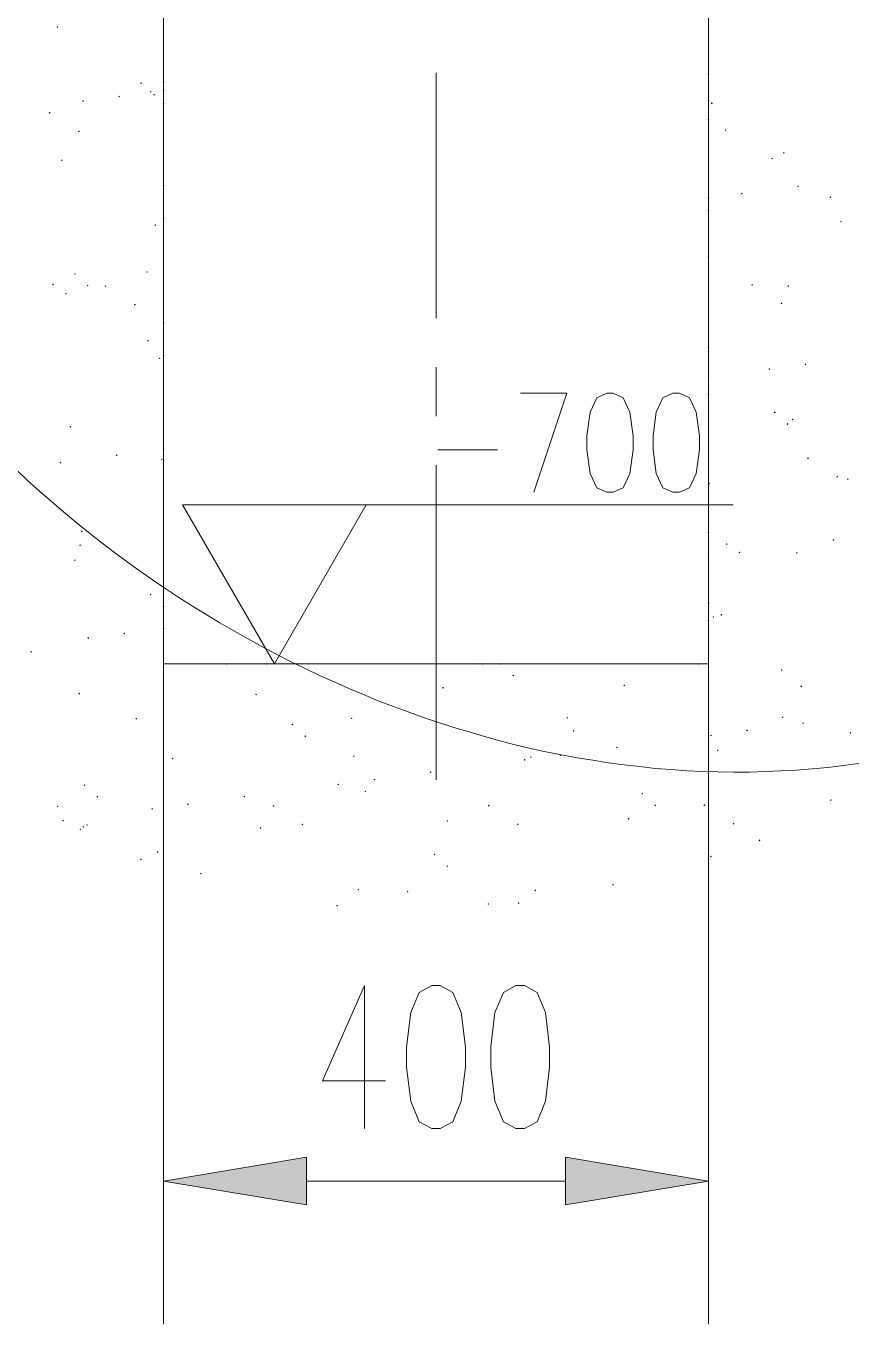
# Model space of a CAD drawing. Header units: millimetres. Extents: x 0 to 414, y 0 to 292.
# Drawn here: x 300.18 to 312.12, y 109.21 to 127.97 of the extents above; entities that cross this region are included whole.
import ezdxf

# ---------------------------------------------------------------- set-up
doc = ezdxf.new("R2010")
doc.units = ezdxf.units.MM

msp = doc.modelspace()

# ---------------------------------------------------------------- hatches: boundary and pattern name
h = msp.add_hatch(color=0)
h.dxf.hatch_style = 2
h.paths.add_polyline_path([(300.633694, 127.942975), (300.620642, 127.956028), (300.633694, 127.969081), (300.646747, 127.956028)])
h = msp.add_hatch(color=0)
h.dxf.hatch_style = 2
h.paths.add_polyline_path([(310.045806, 127.262114), (310.032753, 127.275167), (310.045806, 127.288219), (310.058858, 127.275167)])
h = msp.add_hatch(color=0)
h.dxf.hatch_style = 2
h.paths.add_polyline_path([(301.843722, 127.131586), (301.830669, 127.144639), (301.843722, 127.157692), (301.856775, 127.144639)])
h = msp.add_hatch(color=0)
h.dxf.hatch_style = 2
h.paths.add_polyline_path([(302.168278, 127.145697), (302.155225, 127.15875), (302.168278, 127.171803), (302.181331, 127.15875)])
h = msp.add_hatch(color=0)
h.dxf.hatch_style = 2
h.paths.add_polyline_path([(302.168278, 127.145697), (302.155225, 127.15875), (302.168278, 127.171803), (302.181331, 127.15875)])
h = msp.add_hatch(color=0)
h.dxf.hatch_style = 2
h.paths.add_polyline_path([(302.168278, 127.022225), (302.155225, 127.035278), (302.168278, 127.048331), (302.181331, 127.035278)])
h = msp.add_hatch(color=0)
h.dxf.hatch_style = 2
h.paths.add_polyline_path([(302.168278, 127.022225), (302.155225, 127.035278), (302.168278, 127.048331), (302.181331, 127.035278)])
h = msp.add_hatch(color=0)
h.dxf.hatch_style = 2
h.paths.add_polyline_path([(301.004111, 126.870531), (300.991058, 126.883583), (301.004111, 126.896636), (301.017164, 126.883583)])
h = msp.add_hatch(color=0)
h.dxf.hatch_style = 2
h.paths.add_polyline_path([(301.526222, 126.937558), (301.513169, 126.950611), (301.526222, 126.963664), (301.539275, 126.950611)])
h = msp.add_hatch(color=0)
h.dxf.hatch_style = 2
h.paths.add_polyline_path([(301.984833, 127.004586), (301.971781, 127.017639), (301.984833, 127.030692), (301.997886, 127.017639)])
h = msp.add_hatch(color=0)
h.dxf.hatch_style = 2
h.paths.add_polyline_path([(302.030694, 126.962253), (302.017642, 126.975306), (302.030694, 126.988358), (302.043747, 126.975306)])
h = msp.add_hatch(color=0)
h.dxf.hatch_style = 2
h.paths.add_polyline_path([(302.168278, 126.835253), (302.155225, 126.848306), (302.168278, 126.861358), (302.181331, 126.848306)])
h = msp.add_hatch(color=0)
h.dxf.hatch_style = 2
h.paths.add_polyline_path([(310.045806, 126.884642), (310.032753, 126.897694), (310.045806, 126.910747), (310.058858, 126.897694)])
h = msp.add_hatch(color=0)
h.dxf.hatch_style = 2
h.paths.add_polyline_path([(310.095194, 126.838781), (310.082142, 126.851833), (310.095194, 126.864886), (310.108247, 126.851833)])
h = msp.add_hatch(color=0)
h.dxf.hatch_style = 2
h.paths.add_polyline_path([(300.520806, 126.701197), (300.507753, 126.71425), (300.520806, 126.727303), (300.533858, 126.71425)])
h = msp.add_hatch(color=0)
h.dxf.hatch_style = 2
h.paths.add_polyline_path([(310.045806, 126.605947), (310.032753, 126.619), (310.045806, 126.632053), (310.058858, 126.619)])
h = msp.add_hatch(color=0)
h.dxf.hatch_style = 2
h.paths.add_polyline_path([(310.29275, 126.450725), (310.279697, 126.463778), (310.29275, 126.476831), (310.305803, 126.463778)])
h = msp.add_hatch(color=0)
h.dxf.hatch_style = 2
h.paths.add_polyline_path([(300.944139, 126.433086), (300.931086, 126.446139), (300.944139, 126.459192), (300.957192, 126.446139)])
h = msp.add_hatch(color=0)
h.dxf.hatch_style = 2
h.paths.add_polyline_path([(311.135889, 126.122642), (311.122836, 126.135694), (311.135889, 126.148747), (311.148942, 126.135694)])
h = msp.add_hatch(color=0)
h.dxf.hatch_style = 2
h.paths.add_polyline_path([(300.697194, 126.016808), (300.684142, 126.029861), (300.697194, 126.042914), (300.710247, 126.029861)])
h = msp.add_hatch(color=0)
h.dxf.hatch_style = 2
h.paths.add_polyline_path([(310.966556, 126.041503), (310.953503, 126.054556), (310.966556, 126.067608), (310.979608, 126.054556)])
h = msp.add_hatch(color=0)
h.dxf.hatch_style = 2
h.paths.add_polyline_path([(302.168278, 125.653447), (302.155225, 125.6665), (302.168278, 125.679553), (302.181331, 125.6665)])
h = msp.add_hatch(color=0)
h.dxf.hatch_style = 2
h.paths.add_polyline_path([(310.529111, 125.533503), (310.516058, 125.546556), (310.529111, 125.559608), (310.542164, 125.546556)])
h = msp.add_hatch(color=0)
h.dxf.hatch_style = 2
h.paths.add_polyline_path([(311.3405, 125.639336), (311.327447, 125.652389), (311.3405, 125.665442), (311.353553, 125.652389)])
h = msp.add_hatch(color=0)
h.dxf.hatch_style = 2
h.paths.add_polyline_path([(310.045806, 125.470003), (310.032753, 125.483056), (310.045806, 125.496108), (310.058858, 125.483056)])
h = msp.add_hatch(color=0)
h.dxf.hatch_style = 2
h.paths.add_polyline_path([(310.045806, 125.470003), (310.032753, 125.483056), (310.045806, 125.496108), (310.058858, 125.483056)])
h = msp.add_hatch(color=0)
h.dxf.hatch_style = 2
h.paths.add_polyline_path([(310.045806, 125.470003), (310.032753, 125.483056), (310.045806, 125.496108), (310.058858, 125.483056)])
h = msp.add_hatch(color=0)
h.dxf.hatch_style = 2
h.paths.add_polyline_path([(311.809694, 125.484114), (311.796642, 125.497167), (311.809694, 125.510219), (311.822747, 125.497167)])
h = msp.add_hatch(color=0)
h.dxf.hatch_style = 2
h.paths.add_polyline_path([(302.168278, 125.170142), (302.155225, 125.183194), (302.168278, 125.196247), (302.181331, 125.183194)])
h = msp.add_hatch(color=0)
h.dxf.hatch_style = 2
h.paths.add_polyline_path([(302.168278, 125.170142), (302.155225, 125.183194), (302.168278, 125.196247), (302.181331, 125.183194)])
h = msp.add_hatch(color=0)
h.dxf.hatch_style = 2
h.paths.add_polyline_path([(310.045806, 125.286558), (310.032753, 125.299611), (310.045806, 125.312664), (310.058858, 125.299611)])
h = msp.add_hatch(color=0)
h.dxf.hatch_style = 2
h.paths.add_polyline_path([(302.048333, 125.078419), (302.035281, 125.091472), (302.048333, 125.104525), (302.061386, 125.091472)])
h = msp.add_hatch(color=0)
h.dxf.hatch_style = 2
h.paths.add_polyline_path([(311.961389, 125.127808), (311.948336, 125.140861), (311.961389, 125.153914), (311.974442, 125.140861)])
h = msp.add_hatch(color=0)
h.dxf.hatch_style = 2
h.paths.add_polyline_path([(310.045806, 124.616281), (310.032753, 124.629333), (310.045806, 124.642386), (310.058858, 124.629333)])
h = msp.add_hatch(color=0)
h.dxf.hatch_style = 2
h.paths.add_polyline_path([(310.045806, 124.616281), (310.032753, 124.629333), (310.045806, 124.642386), (310.058858, 124.629333)])
h = msp.add_hatch(color=0)
h.dxf.hatch_style = 2
h.paths.add_polyline_path([(310.045806, 124.616281), (310.032753, 124.629333), (310.045806, 124.642386), (310.058858, 124.629333)])
h = msp.add_hatch(color=0)
h.dxf.hatch_style = 2
h.paths.add_polyline_path([(301.928389, 124.401086), (301.915336, 124.414139), (301.928389, 124.427192), (301.941442, 124.414139)])
h = msp.add_hatch(color=0)
h.dxf.hatch_style = 2
h.paths.add_polyline_path([(300.570194, 124.221169), (300.557142, 124.234222), (300.570194, 124.247275), (300.583247, 124.234222)])
h = msp.add_hatch(color=0)
h.dxf.hatch_style = 2
h.paths.add_polyline_path([(300.887694, 124.372864), (300.874642, 124.385917), (300.887694, 124.398969), (300.900747, 124.385917)])
h = msp.add_hatch(color=0)
h.dxf.hatch_style = 2
h.paths.add_polyline_path([(301.071139, 124.203531), (301.058086, 124.216583), (301.071139, 124.229636), (301.084192, 124.216583)])
h = msp.add_hatch(color=0)
h.dxf.hatch_style = 2
h.paths.add_polyline_path([(301.328667, 124.196475), (301.315614, 124.209528), (301.328667, 124.222581), (301.341719, 124.209528)])
h = msp.add_hatch(color=0)
h.dxf.hatch_style = 2
h.paths.add_polyline_path([(310.677278, 124.214114), (310.664225, 124.227167), (310.677278, 124.240219), (310.690331, 124.227167)])
h = msp.add_hatch(color=0)
h.dxf.hatch_style = 2
h.paths.add_polyline_path([(311.199389, 124.196475), (311.186336, 124.209528), (311.199389, 124.222581), (311.212442, 124.209528)])
h = msp.add_hatch(color=0)
h.dxf.hatch_style = 2
h.paths.add_polyline_path([(300.757167, 124.087114), (300.744114, 124.100167), (300.757167, 124.113219), (300.770219, 124.100167)])
h = msp.add_hatch(color=0)
h.dxf.hatch_style = 2
h.paths.add_polyline_path([(301.752, 123.928364), (301.738947, 123.941417), (301.752, 123.954469), (301.765053, 123.941417)])
h = msp.add_hatch(color=0)
h.dxf.hatch_style = 2
h.paths.add_polyline_path([(311.100611, 123.946003), (311.087558, 123.959056), (311.100611, 123.972108), (311.113664, 123.959056)])
h = msp.add_hatch(color=0)
h.dxf.hatch_style = 2
h.paths.add_polyline_path([(302.168278, 123.663781), (302.155225, 123.676833), (302.168278, 123.689886), (302.181331, 123.676833)])
h = msp.add_hatch(color=0)
h.dxf.hatch_style = 2
h.paths.add_polyline_path([(301.9425, 123.406253), (301.929447, 123.419306), (301.9425, 123.432358), (301.955553, 123.419306)])
h = msp.add_hatch(color=0)
h.dxf.hatch_style = 2
h.paths.add_polyline_path([(310.045806, 123.311003), (310.032753, 123.324056), (310.045806, 123.337108), (310.058858, 123.324056)])
h = msp.add_hatch(color=0)
h.dxf.hatch_style = 2
h.paths.add_polyline_path([(302.111833, 123.152253), (302.098781, 123.165306), (302.111833, 123.178358), (302.124886, 123.165306)])
h = msp.add_hatch(color=0)
h.dxf.hatch_style = 2
h.paths.add_polyline_path([(302.168278, 123.194586), (302.155225, 123.207639), (302.168278, 123.220692), (302.181331, 123.207639)])
h = msp.add_hatch(color=0)
h.dxf.hatch_style = 2
h.paths.add_polyline_path([(302.168278, 123.194586), (302.155225, 123.207639), (302.168278, 123.220692), (302.181331, 123.207639)])
h = msp.add_hatch(color=0)
h.dxf.hatch_style = 2
h.paths.add_polyline_path([(310.045806, 123.251031), (310.032753, 123.264083), (310.045806, 123.277136), (310.058858, 123.264083)])
h = msp.add_hatch(color=0)
h.dxf.hatch_style = 2
h.paths.add_polyline_path([(310.045806, 123.251031), (310.032753, 123.264083), (310.045806, 123.277136), (310.058858, 123.264083)])
h = msp.add_hatch(color=0)
h.dxf.hatch_style = 2
h.paths.add_polyline_path([(310.045806, 123.251031), (310.032753, 123.264083), (310.045806, 123.277136), (310.058858, 123.264083)])
h = msp.add_hatch(color=0)
h.dxf.hatch_style = 2
h.paths.add_polyline_path([(310.045806, 122.880614), (310.032753, 122.893667), (310.045806, 122.906719), (310.058858, 122.893667)])
h = msp.add_hatch(color=0)
h.dxf.hatch_style = 2
h.paths.add_polyline_path([(310.045806, 122.880614), (310.032753, 122.893667), (310.045806, 122.906719), (310.058858, 122.893667)])
h = msp.add_hatch(color=0)
h.dxf.hatch_style = 2
h.paths.add_polyline_path([(310.92775, 122.997031), (310.914697, 123.010083), (310.92775, 123.023136), (310.940803, 123.010083)])
h = msp.add_hatch(color=0)
h.dxf.hatch_style = 2
h.paths.add_polyline_path([(311.449861, 123.064058), (311.436808, 123.077111), (311.449861, 123.090164), (311.462914, 123.077111)])
h = msp.add_hatch(color=0)
h.dxf.hatch_style = 2
h.paths.add_polyline_path([(310.045806, 122.626614), (310.032753, 122.639667), (310.045806, 122.652719), (310.058858, 122.639667)])
h = msp.add_hatch(color=0)
h.dxf.hatch_style = 2
h.paths.add_polyline_path([(310.045806, 122.626614), (310.032753, 122.639667), (310.045806, 122.652719), (310.058858, 122.639667)])
h = msp.add_hatch(color=0)
h.dxf.hatch_style = 2
h.paths.add_polyline_path([(310.045806, 122.626614), (310.032753, 122.639667), (310.045806, 122.652719), (310.058858, 122.639667)])
h = msp.add_hatch(color=0)
h.dxf.hatch_style = 2
h.paths.add_polyline_path([(311.005361, 122.372614), (310.992308, 122.385667), (311.005361, 122.398719), (311.018414, 122.385667)])
h = msp.add_hatch(color=0)
h.dxf.hatch_style = 2
h.paths.add_polyline_path([(300.820667, 122.160947), (300.807614, 122.174), (300.820667, 122.187053), (300.833719, 122.174)])
h = msp.add_hatch(color=0)
h.dxf.hatch_style = 2
h.paths.add_polyline_path([(311.188806, 122.203281), (311.175753, 122.216333), (311.188806, 122.229386), (311.201858, 122.216333)])
h = msp.add_hatch(color=0)
h.dxf.hatch_style = 2
h.paths.add_polyline_path([(311.262889, 122.266781), (311.249836, 122.279833), (311.262889, 122.292886), (311.275942, 122.279833)])
h = msp.add_hatch(color=0)
h.dxf.hatch_style = 2
h.paths.add_polyline_path([(302.168278, 121.843447), (302.155225, 121.8565), (302.168278, 121.869553), (302.181331, 121.8565)])
h = msp.add_hatch(color=0)
h.dxf.hatch_style = 2
h.paths.add_polyline_path([(300.676028, 121.645892), (300.662975, 121.658944), (300.676028, 121.671997), (300.689081, 121.658944)])
h = msp.add_hatch(color=0)
h.dxf.hatch_style = 2
h.paths.add_polyline_path([(301.490944, 121.751725), (301.477892, 121.764778), (301.490944, 121.777831), (301.503997, 121.764778)])
h = msp.add_hatch(color=0)
h.dxf.hatch_style = 2
h.paths.add_polyline_path([(302.140056, 121.691753), (302.127003, 121.704806), (302.140056, 121.717858), (302.153108, 121.704806)])
h = msp.add_hatch(color=0)
h.dxf.hatch_style = 2
h.paths.add_polyline_path([(302.168278, 121.674114), (302.155225, 121.687167), (302.168278, 121.700219), (302.181331, 121.687167)])
h = msp.add_hatch(color=0)
h.dxf.hatch_style = 2
h.paths.add_polyline_path([(302.168278, 121.674114), (302.155225, 121.687167), (302.168278, 121.700219), (302.181331, 121.687167)])
h = msp.add_hatch(color=0)
h.dxf.hatch_style = 2
h.paths.add_polyline_path([(311.485139, 121.709392), (311.472086, 121.722444), (311.485139, 121.735497), (311.498192, 121.722444)])
h = msp.add_hatch(color=0)
h.dxf.hatch_style = 2
h.paths.add_polyline_path([(311.908472, 121.441281), (311.895419, 121.454333), (311.908472, 121.467386), (311.921525, 121.454333)])
h = msp.add_hatch(color=0)
h.dxf.hatch_style = 2
h.paths.add_polyline_path([(312.060167, 121.406003), (312.047114, 121.419056), (312.060167, 121.432108), (312.073219, 121.419056)])
h = msp.add_hatch(color=0)
h.dxf.hatch_style = 2
h.paths.add_polyline_path([(310.045806, 121.335447), (310.032753, 121.3485), (310.045806, 121.361553), (310.058858, 121.3485)])
h = msp.add_hatch(color=0)
h.dxf.hatch_style = 2
h.paths.add_polyline_path([(310.045806, 121.335447), (310.032753, 121.3485), (310.045806, 121.361553), (310.058858, 121.3485)])
h = msp.add_hatch(color=0)
h.dxf.hatch_style = 2
h.paths.add_polyline_path([(310.045806, 121.335447), (310.032753, 121.3485), (310.045806, 121.361553), (310.058858, 121.3485)])
h = msp.add_hatch(color=0)
h.dxf.hatch_style = 2
h.paths.add_polyline_path([(310.056389, 121.342503), (310.043336, 121.355556), (310.056389, 121.368608), (310.069442, 121.355556)])
h = msp.add_hatch(color=0)
h.dxf.hatch_style = 2
h.paths.add_polyline_path([(300.986472, 120.651058), (300.973419, 120.664111), (300.986472, 120.677164), (300.999525, 120.664111)])
h = msp.add_hatch(color=0)
h.dxf.hatch_style = 2
h.paths.add_polyline_path([(310.045806, 120.633419), (310.032753, 120.646472), (310.045806, 120.659525), (310.058858, 120.646472)])
h = msp.add_hatch(color=0)
h.dxf.hatch_style = 2
h.paths.add_polyline_path([(310.045806, 120.633419), (310.032753, 120.646472), (310.045806, 120.659525), (310.058858, 120.646472)])
h = msp.add_hatch(color=0)
h.dxf.hatch_style = 2
h.paths.add_polyline_path([(300.961778, 120.449975), (300.948725, 120.463028), (300.961778, 120.476081), (300.974831, 120.463028)])
h = msp.add_hatch(color=0)
h.dxf.hatch_style = 2
h.paths.add_polyline_path([(310.310389, 120.467614), (310.297336, 120.480667), (310.310389, 120.493719), (310.323442, 120.480667)])
h = msp.add_hatch(color=0)
h.dxf.hatch_style = 2
h.paths.add_polyline_path([(311.852028, 120.527586), (311.838975, 120.540639), (311.852028, 120.553692), (311.865081, 120.540639)])
h = msp.add_hatch(color=0)
h.dxf.hatch_style = 2
h.paths.add_polyline_path([(310.045806, 120.287697), (310.032753, 120.30075), (310.045806, 120.313803), (310.058858, 120.30075)])
h = msp.add_hatch(color=0)
h.dxf.hatch_style = 2
h.paths.add_polyline_path([(310.493833, 120.347669), (310.480781, 120.360722), (310.493833, 120.373775), (310.506886, 120.360722)])
h = msp.add_hatch(color=0)
h.dxf.hatch_style = 2
h.paths.add_polyline_path([(311.322861, 120.340614), (311.309808, 120.353667), (311.322861, 120.366719), (311.335914, 120.353667)])
h = msp.add_hatch(color=0)
h.dxf.hatch_style = 2
h.paths.add_polyline_path([(300.884167, 120.234781), (300.871114, 120.247833), (300.884167, 120.260886), (300.897219, 120.247833)])
h = msp.add_hatch(color=0)
h.dxf.hatch_style = 2
h.paths.add_polyline_path([(301.981306, 119.737364), (301.968253, 119.750417), (301.981306, 119.763469), (301.994358, 119.750417)])
h = msp.add_hatch(color=0)
h.dxf.hatch_style = 2
h.paths.add_polyline_path([(302.16475, 119.568031), (302.151697, 119.581083), (302.16475, 119.594136), (302.177803, 119.581083)])
h = msp.add_hatch(color=0)
h.dxf.hatch_style = 2
h.paths.add_polyline_path([(302.168278, 119.568031), (302.155225, 119.581083), (302.168278, 119.594136), (302.181331, 119.581083)])
h = msp.add_hatch(color=0)
h.dxf.hatch_style = 2
h.paths.add_polyline_path([(310.045806, 119.617419), (310.032753, 119.630472), (310.045806, 119.643525), (310.058858, 119.630472)])
h = msp.add_hatch(color=0)
h.dxf.hatch_style = 2
h.paths.add_polyline_path([(310.045806, 119.617419), (310.032753, 119.630472), (310.045806, 119.643525), (310.058858, 119.630472)])
h = msp.add_hatch(color=0)
h.dxf.hatch_style = 2
h.paths.add_polyline_path([(310.045806, 119.617419), (310.032753, 119.630472), (310.045806, 119.643525), (310.058858, 119.630472)])
h = msp.add_hatch(color=0)
h.dxf.hatch_style = 2
h.paths.add_polyline_path([(310.049333, 119.613892), (310.036281, 119.626944), (310.049333, 119.639997), (310.062386, 119.626944)])
h = msp.add_hatch(color=0)
h.dxf.hatch_style = 2
h.paths.add_polyline_path([(310.045806, 119.359892), (310.032753, 119.372944), (310.045806, 119.385997), (310.058858, 119.372944)])
h = msp.add_hatch(color=0)
h.dxf.hatch_style = 2
h.paths.add_polyline_path([(310.045806, 119.359892), (310.032753, 119.372944), (310.045806, 119.385997), (310.058858, 119.372944)])
h = msp.add_hatch(color=0)
h.dxf.hatch_style = 2
h.paths.add_polyline_path([(310.045806, 119.359892), (310.032753, 119.372944), (310.045806, 119.385997), (310.058858, 119.372944)])
h = msp.add_hatch(color=0)
h.dxf.hatch_style = 2
h.paths.add_polyline_path([(310.116361, 119.412808), (310.103308, 119.425861), (310.116361, 119.438914), (310.129414, 119.425861)])
h = msp.add_hatch(color=0)
h.dxf.hatch_style = 2
h.paths.add_polyline_path([(310.232778, 119.444558), (310.219725, 119.457611), (310.232778, 119.470664), (310.245831, 119.457611)])
h = msp.add_hatch(color=0)
h.dxf.hatch_style = 2
h.paths.add_polyline_path([(301.600306, 119.176447), (301.587253, 119.1895), (301.600306, 119.202553), (301.613358, 119.1895)])
h = msp.add_hatch(color=0)
h.dxf.hatch_style = 2
h.paths.add_polyline_path([(302.168278, 119.250531), (302.155225, 119.263583), (302.168278, 119.276636), (302.181331, 119.263583)])
h = msp.add_hatch(color=0)
h.dxf.hatch_style = 2
h.paths.add_polyline_path([(302.168278, 119.250531), (302.155225, 119.263583), (302.168278, 119.276636), (302.181331, 119.263583)])
h = msp.add_hatch(color=0)
h.dxf.hatch_style = 2
h.paths.add_polyline_path([(301.078194, 119.109419), (301.065142, 119.122472), (301.078194, 119.135525), (301.091247, 119.122472)])
h = msp.add_hatch(color=0)
h.dxf.hatch_style = 2
h.paths.add_polyline_path([(300.252694, 118.911864), (300.239642, 118.924917), (300.252694, 118.937969), (300.265747, 118.924917)])
h = msp.add_hatch(color=0)
h.dxf.hatch_style = 2
h.paths.add_polyline_path([(303.074917, 118.735475), (303.061864, 118.748528), (303.074917, 118.761581), (303.087969, 118.748528)])
h = msp.add_hatch(color=0)
h.dxf.hatch_style = 2
h.paths.add_polyline_path([(303.074917, 118.735475), (303.061864, 118.748528), (303.074917, 118.761581), (303.087969, 118.748528)])
h = msp.add_hatch(color=0)
h.dxf.hatch_style = 2
h.paths.add_polyline_path([(303.074917, 118.735475), (303.061864, 118.748528), (303.074917, 118.761581), (303.087969, 118.748528)])
h = msp.add_hatch(color=0)
h.dxf.hatch_style = 2
h.paths.add_polyline_path([(303.653472, 118.735475), (303.640419, 118.748528), (303.653472, 118.761581), (303.666525, 118.748528)])
h = msp.add_hatch(color=0)
h.dxf.hatch_style = 2
h.paths.add_polyline_path([(303.653472, 118.735475), (303.640419, 118.748528), (303.653472, 118.761581), (303.666525, 118.748528)])
h = msp.add_hatch(color=0)
h.dxf.hatch_style = 2
h.paths.add_polyline_path([(304.083861, 118.735475), (304.070808, 118.748528), (304.083861, 118.761581), (304.096914, 118.748528)])
h = msp.add_hatch(color=0)
h.dxf.hatch_style = 2
h.paths.add_polyline_path([(306.659139, 118.735475), (306.646086, 118.748528), (306.659139, 118.761581), (306.672192, 118.748528)])
h = msp.add_hatch(color=0)
h.dxf.hatch_style = 2
h.paths.add_polyline_path([(306.659139, 118.735475), (306.646086, 118.748528), (306.659139, 118.761581), (306.672192, 118.748528)])
h = msp.add_hatch(color=0)
h.dxf.hatch_style = 2
h.paths.add_polyline_path([(306.775556, 118.735475), (306.762503, 118.748528), (306.775556, 118.761581), (306.788608, 118.748528)])
h = msp.add_hatch(color=0)
h.dxf.hatch_style = 2
h.paths.add_polyline_path([(306.775556, 118.735475), (306.762503, 118.748528), (306.775556, 118.761581), (306.788608, 118.748528)])
h = msp.add_hatch(color=0)
h.dxf.hatch_style = 2
h.paths.add_polyline_path([(307.040139, 118.735475), (307.027086, 118.748528), (307.040139, 118.761581), (307.053192, 118.748528)])
h = msp.add_hatch(color=0)
h.dxf.hatch_style = 2
h.paths.add_polyline_path([(307.223583, 118.569669), (307.210531, 118.582722), (307.223583, 118.595775), (307.236636, 118.582722)])
h = msp.add_hatch(color=0)
h.dxf.hatch_style = 2
h.paths.add_polyline_path([(309.901167, 118.735475), (309.888114, 118.748528), (309.901167, 118.761581), (309.914219, 118.748528)])
h = msp.add_hatch(color=0)
h.dxf.hatch_style = 2
h.paths.add_polyline_path([(309.901167, 118.735475), (309.888114, 118.748528), (309.901167, 118.761581), (309.914219, 118.748528)])
h = msp.add_hatch(color=0)
h.dxf.hatch_style = 2
h.paths.add_polyline_path([(311.104139, 118.647281), (311.091086, 118.660333), (311.104139, 118.673386), (311.117192, 118.660333)])
h = msp.add_hatch(color=0)
h.dxf.hatch_style = 2
h.paths.add_polyline_path([(306.207583, 118.389753), (306.194531, 118.402806), (306.207583, 118.415858), (306.220636, 118.402806)])
h = msp.add_hatch(color=0)
h.dxf.hatch_style = 2
h.paths.add_polyline_path([(308.828722, 118.425031), (308.815669, 118.438083), (308.828722, 118.451136), (308.841775, 118.438083)])
h = msp.add_hatch(color=0)
h.dxf.hatch_style = 2
h.paths.add_polyline_path([(311.386361, 118.410919), (311.373308, 118.423972), (311.386361, 118.437025), (311.399414, 118.423972)])
h = msp.add_hatch(color=0)
h.dxf.hatch_style = 2
h.paths.add_polyline_path([(300.947667, 118.305086), (300.934614, 118.318139), (300.947667, 118.331192), (300.960719, 118.318139)])
h = msp.add_hatch(color=0)
h.dxf.hatch_style = 2
h.paths.add_polyline_path([(303.505306, 118.294503), (303.492253, 118.307556), (303.505306, 118.320608), (303.518358, 118.307556)])
h = msp.add_hatch(color=0)
h.dxf.hatch_style = 2
h.paths.add_polyline_path([(301.773167, 117.945253), (301.760114, 117.958306), (301.773167, 117.971358), (301.786219, 117.958306)])
h = msp.add_hatch(color=0)
h.dxf.hatch_style = 2
h.paths.add_polyline_path([(304.030944, 117.860586), (304.017892, 117.873639), (304.030944, 117.886692), (304.043997, 117.873639)])
h = msp.add_hatch(color=0)
h.dxf.hatch_style = 2
h.paths.add_polyline_path([(304.888194, 117.948781), (304.875142, 117.961833), (304.888194, 117.974886), (304.901247, 117.961833)])
h = msp.add_hatch(color=0)
h.dxf.hatch_style = 2
h.paths.add_polyline_path([(308.003222, 117.955836), (307.990169, 117.968889), (308.003222, 117.981942), (308.016275, 117.968889)])
h = msp.add_hatch(color=0)
h.dxf.hatch_style = 2
h.paths.add_polyline_path([(311.11825, 117.962892), (311.105197, 117.975944), (311.11825, 117.988997), (311.131303, 117.975944)])
h = msp.add_hatch(color=0)
h.dxf.hatch_style = 2
h.paths.add_polyline_path([(311.414583, 117.878225), (311.401531, 117.891278), (311.414583, 117.904331), (311.427636, 117.891278)])
h = msp.add_hatch(color=0)
h.dxf.hatch_style = 2
h.paths.add_polyline_path([(304.217917, 117.691253), (304.204864, 117.704306), (304.217917, 117.717358), (304.230969, 117.704306)])
h = msp.add_hatch(color=0)
h.dxf.hatch_style = 2
h.paths.add_polyline_path([(308.094944, 117.768864), (308.081892, 117.781917), (308.094944, 117.794969), (308.107997, 117.781917)])
h = msp.add_hatch(color=0)
h.dxf.hatch_style = 2
h.paths.add_polyline_path([(310.081083, 117.701836), (310.068031, 117.714889), (310.081083, 117.727942), (310.094136, 117.714889)])
h = msp.add_hatch(color=0)
h.dxf.hatch_style = 2
h.paths.add_polyline_path([(310.603194, 117.772392), (310.590142, 117.785444), (310.603194, 117.798497), (310.616247, 117.785444)])
h = msp.add_hatch(color=0)
h.dxf.hatch_style = 2
h.paths.add_polyline_path([(312.098972, 117.737114), (312.085919, 117.750167), (312.098972, 117.763219), (312.112025, 117.750167)])
h = msp.add_hatch(color=0)
h.dxf.hatch_style = 2
h.paths.add_polyline_path([(308.722889, 117.525447), (308.709836, 117.5385), (308.722889, 117.551553), (308.735942, 117.5385)])
h = msp.add_hatch(color=0)
h.dxf.hatch_style = 2
h.paths.add_polyline_path([(310.179861, 117.486642), (310.166808, 117.499694), (310.179861, 117.512747), (310.192914, 117.499694)])
h = msp.add_hatch(color=0)
h.dxf.hatch_style = 2
h.paths.add_polyline_path([(302.298806, 117.366697), (302.285753, 117.37975), (302.298806, 117.392803), (302.311858, 117.37975)])
h = msp.add_hatch(color=0)
h.dxf.hatch_style = 2
h.paths.add_polyline_path([(304.919944, 117.401975), (304.906892, 117.415028), (304.919944, 117.428081), (304.932997, 117.415028)])
h = msp.add_hatch(color=0)
h.dxf.hatch_style = 2
h.paths.add_polyline_path([(307.389389, 117.349058), (307.376336, 117.362111), (307.389389, 117.375164), (307.402442, 117.362111)])
h = msp.add_hatch(color=0)
h.dxf.hatch_style = 2
h.paths.add_polyline_path([(307.477583, 117.387864), (307.464531, 117.400917), (307.477583, 117.413969), (307.490636, 117.400917)])
h = msp.add_hatch(color=0)
h.dxf.hatch_style = 2
h.paths.add_polyline_path([(307.907972, 117.416086), (307.894919, 117.429139), (307.907972, 117.442192), (307.921025, 117.429139)])
h = msp.add_hatch(color=0)
h.dxf.hatch_style = 2
h.paths.add_polyline_path([(305.216278, 117.063308), (305.203225, 117.076361), (305.216278, 117.089414), (305.229331, 117.076361)])
h = msp.add_hatch(color=0)
h.dxf.hatch_style = 2
h.paths.add_polyline_path([(306.027667, 117.169142), (306.014614, 117.182194), (306.027667, 117.195247), (306.040719, 117.182194)])
h = msp.add_hatch(color=0)
h.dxf.hatch_style = 2
h.paths.add_polyline_path([(301.025278, 116.982169), (301.012225, 116.995222), (301.025278, 117.008275), (301.038331, 116.995222)])
h = msp.add_hatch(color=0)
h.dxf.hatch_style = 2
h.paths.add_polyline_path([(304.694167, 116.992753), (304.681114, 117.005806), (304.694167, 117.018858), (304.707219, 117.005806)])
h = msp.add_hatch(color=0)
h.dxf.hatch_style = 2
h.paths.add_polyline_path([(305.08575, 116.893975), (305.072697, 116.907028), (305.08575, 116.920081), (305.098803, 116.907028)])
h = msp.add_hatch(color=0)
h.dxf.hatch_style = 2
h.paths.add_polyline_path([(301.208722, 116.812836), (301.195669, 116.825889), (301.208722, 116.838942), (301.221775, 116.825889)])
h = msp.add_hatch(color=0)
h.dxf.hatch_style = 2
h.paths.add_polyline_path([(302.521056, 116.707003), (302.508003, 116.720056), (302.521056, 116.733108), (302.534108, 116.720056)])
h = msp.add_hatch(color=0)
h.dxf.hatch_style = 2
h.paths.add_polyline_path([(303.335972, 116.816364), (303.322919, 116.829417), (303.335972, 116.842469), (303.349025, 116.829417)])
h = msp.add_hatch(color=0)
h.dxf.hatch_style = 2
h.paths.add_polyline_path([(309.089778, 116.858697), (309.076725, 116.87175), (309.089778, 116.884803), (309.102831, 116.87175)])
h = msp.add_hatch(color=0)
h.dxf.hatch_style = 2
h.paths.add_polyline_path([(309.27675, 116.689364), (309.263697, 116.702417), (309.27675, 116.715469), (309.289803, 116.702417)])
h = msp.add_hatch(color=0)
h.dxf.hatch_style = 2
h.paths.add_polyline_path([(309.985833, 116.692892), (309.972781, 116.705944), (309.985833, 116.718997), (309.998886, 116.705944)])
h = msp.add_hatch(color=0)
h.dxf.hatch_style = 2
h.paths.add_polyline_path([(311.81675, 116.766975), (311.803697, 116.780028), (311.81675, 116.793081), (311.829803, 116.780028)])
h = msp.add_hatch(color=0)
h.dxf.hatch_style = 2
h.paths.add_polyline_path([(311.81675, 116.766975), (311.803697, 116.780028), (311.81675, 116.793081), (311.829803, 116.780028)])
h = msp.add_hatch(color=0)
h.dxf.hatch_style = 2
h.paths.add_polyline_path([(300.637222, 116.675253), (300.624169, 116.688306), (300.637222, 116.701358), (300.650275, 116.688306)])
h = msp.add_hatch(color=0)
h.dxf.hatch_style = 2
h.paths.add_polyline_path([(302.002472, 116.639975), (301.989419, 116.653028), (302.002472, 116.666081), (302.015525, 116.653028)])
h = msp.add_hatch(color=0)
h.dxf.hatch_style = 2
h.paths.add_polyline_path([(303.755778, 116.682308), (303.742725, 116.695361), (303.755778, 116.708414), (303.768831, 116.695361)])
h = msp.add_hatch(color=0)
h.dxf.hatch_style = 2
h.paths.add_polyline_path([(306.870806, 116.685836), (306.857753, 116.698889), (306.870806, 116.711942), (306.883858, 116.698889)])
h = msp.add_hatch(color=0)
h.dxf.hatch_style = 2
h.paths.add_polyline_path([(300.714833, 116.470642), (300.701781, 116.483694), (300.714833, 116.496747), (300.727886, 116.483694)])
h = msp.add_hatch(color=0)
h.dxf.hatch_style = 2
h.paths.add_polyline_path([(300.714833, 116.470642), (300.701781, 116.483694), (300.714833, 116.496747), (300.727886, 116.483694)])
h = msp.add_hatch(color=0)
h.dxf.hatch_style = 2
h.paths.add_polyline_path([(300.965306, 116.343642), (300.952253, 116.356694), (300.965306, 116.369747), (300.978358, 116.356694)])
h = msp.add_hatch(color=0)
h.dxf.hatch_style = 2
h.paths.add_polyline_path([(300.965306, 116.343642), (300.952253, 116.356694), (300.965306, 116.369747), (300.978358, 116.356694)])
h = msp.add_hatch(color=0)
h.dxf.hatch_style = 2
h.paths.add_polyline_path([(301.011167, 116.378919), (300.998114, 116.391972), (301.011167, 116.405025), (301.024219, 116.391972)])
h = msp.add_hatch(color=0)
h.dxf.hatch_style = 2
h.paths.add_polyline_path([(301.060556, 116.407142), (301.047503, 116.420194), (301.060556, 116.433247), (301.073608, 116.420194)])
h = msp.add_hatch(color=0)
h.dxf.hatch_style = 2
h.paths.add_polyline_path([(303.568806, 116.364808), (303.555753, 116.377861), (303.568806, 116.390914), (303.581858, 116.377861)])
h = msp.add_hatch(color=0)
h.dxf.hatch_style = 2
h.paths.add_polyline_path([(304.175583, 116.414197), (304.162531, 116.42725), (304.175583, 116.440303), (304.188636, 116.42725)])
h = msp.add_hatch(color=0)
h.dxf.hatch_style = 2
h.paths.add_polyline_path([(306.271083, 116.463586), (306.258031, 116.476639), (306.271083, 116.489692), (306.284136, 116.476639)])
h = msp.add_hatch(color=0)
h.dxf.hatch_style = 2
h.paths.add_polyline_path([(307.290611, 116.417725), (307.277558, 116.430778), (307.290611, 116.443831), (307.303664, 116.430778)])
h = msp.add_hatch(color=0)
h.dxf.hatch_style = 2
h.paths.add_polyline_path([(308.892222, 116.495336), (308.879169, 116.508389), (308.892222, 116.521442), (308.905275, 116.508389)])
h = msp.add_hatch(color=0)
h.dxf.hatch_style = 2
h.paths.add_polyline_path([(310.409167, 116.424781), (310.396114, 116.437833), (310.409167, 116.450886), (310.422219, 116.437833)])
h = msp.add_hatch(color=0)
h.dxf.hatch_style = 2
h.paths.add_polyline_path([(310.783111, 116.184892), (310.770058, 116.197944), (310.783111, 116.210997), (310.796164, 116.197944)])
h = msp.add_hatch(color=0)
h.dxf.hatch_style = 2
h.paths.add_polyline_path([(302.080083, 116.015558), (302.067031, 116.028611), (302.080083, 116.041664), (302.093136, 116.028611)])
h = msp.add_hatch(color=0)
h.dxf.hatch_style = 2
h.paths.add_polyline_path([(306.084111, 115.980281), (306.071058, 115.993333), (306.084111, 116.006386), (306.097164, 115.993333)])
h = msp.add_hatch(color=0)
h.dxf.hatch_style = 2
h.paths.add_polyline_path([(310.081083, 115.952058), (310.068031, 115.965111), (310.081083, 115.978164), (310.094136, 115.965111)])
h = msp.add_hatch(color=0)
h.dxf.hatch_style = 2
h.paths.add_polyline_path([(301.840194, 115.909725), (301.827142, 115.922778), (301.840194, 115.935831), (301.853247, 115.922778)])
h = msp.add_hatch(color=0)
h.dxf.hatch_style = 2
h.paths.add_polyline_path([(306.267556, 115.810947), (306.254503, 115.824), (306.267556, 115.837053), (306.280608, 115.824)])
h = msp.add_hatch(color=0)
h.dxf.hatch_style = 2
h.paths.add_polyline_path([(302.708028, 115.705114), (302.694975, 115.718167), (302.708028, 115.731219), (302.721081, 115.718167)])
h = msp.add_hatch(color=0)
h.dxf.hatch_style = 2
h.paths.add_polyline_path([(304.983444, 115.472281), (304.970392, 115.485333), (304.983444, 115.498386), (304.996497, 115.485333)])
h = msp.add_hatch(color=0)
h.dxf.hatch_style = 2
h.paths.add_polyline_path([(305.696056, 115.444058), (305.683003, 115.457111), (305.696056, 115.470164), (305.709108, 115.457111)])
h = msp.add_hatch(color=0)
h.dxf.hatch_style = 2
h.paths.add_polyline_path([(307.541083, 115.461697), (307.528031, 115.47475), (307.541083, 115.487803), (307.554136, 115.47475)])
h = msp.add_hatch(color=0)
h.dxf.hatch_style = 2
h.paths.add_polyline_path([(308.666444, 115.542836), (308.653392, 115.555889), (308.666444, 115.568942), (308.679497, 115.555889)])
h = msp.add_hatch(color=0)
h.dxf.hatch_style = 2
h.paths.add_polyline_path([(304.676528, 115.239447), (304.663475, 115.2525), (304.676528, 115.265553), (304.689581, 115.2525)])
h = msp.add_hatch(color=0)
h.dxf.hatch_style = 2
h.paths.add_polyline_path([(304.676528, 115.239447), (304.663475, 115.2525), (304.676528, 115.265553), (304.689581, 115.2525)])
h = msp.add_hatch(color=0)
h.dxf.hatch_style = 2
h.paths.add_polyline_path([(306.86375, 115.264142), (306.850697, 115.277194), (306.86375, 115.290247), (306.876803, 115.277194)])
h = msp.add_hatch(color=0)
h.dxf.hatch_style = 2
h.paths.add_polyline_path([(307.301194, 115.278253), (307.288142, 115.291306), (307.301194, 115.304358), (307.314247, 115.291306)])
h = msp.add_hatch(color=0)
h.dxf.hatch_style = 2
h.paths.add_polyline_path([(304.235556, 111.618889), (302.168278, 111.273167), (304.235556, 110.927444)])
h = msp.add_hatch(color=0)
h.dxf.hatch_style = 2
h.paths.add_polyline_path([(307.978528, 111.618889), (310.045806, 111.273167), (307.978528, 110.927444)])

# ---------------------------------------------------------------- linework, layer by layer
at = {"color": 0, "lineweight": 0}
for points in [[(302.168278, 130.566583), (302.168278, 118.748528)], [(310.045806, 130.566583), (310.045806, 118.748528)], [(306.108806, 127.292806), (306.108806, 123.747389)], [(306.108806, 123.038306), (306.108806, 122.329222)], [(307.329417, 122.664361), (307.999694, 122.664361)], [(307.999694, 122.664361), (307.519917, 121.228556)], [(306.1335, 121.842389), (306.994278, 121.842389)], [(306.108806, 121.620139), (306.108806, 117.072833)], [(300.0375, 121.556639), (300.203306, 121.401417), (300.372639, 121.246194), (300.5455, 121.0945), (300.721889, 120.946333), (300.898278, 120.798167), (301.078194, 120.653528), (301.258111, 120.512417), (301.441556, 120.371306), (301.628528, 120.233722), (301.8155, 120.099667), (302.006, 119.965611), (302.200028, 119.835083), (302.390528, 119.708083), (302.588083, 119.584611), (302.785639, 119.461139), (302.983194, 119.341194), (303.184278, 119.224778), (303.388889, 119.111889), (303.589972, 118.999), (303.798111, 118.889639), (304.002722, 118.783806), (304.214389, 118.6815), (304.422528, 118.582722), (304.634194, 118.487472), (304.845861, 118.392222), (305.061056, 118.304028), (305.272722, 118.215833), (305.491444, 118.131167), (305.706639, 118.053556), (305.925361, 117.975944), (306.144083, 117.901861), (306.362806, 117.831306), (306.585056, 117.764278), (306.807306, 117.700778), (307.029556, 117.637278), (307.251806, 117.580833), (307.474056, 117.527917), (307.696306, 117.478528), (307.922083, 117.432667), (308.147861, 117.390333), (308.373639, 117.355056), (308.599417, 117.319778), (308.825194, 117.288028), (309.050972, 117.263333), (309.27675, 117.238639), (309.506056, 117.221), (309.731833, 117.203361), (309.957611, 117.192778), (310.186917, 117.18925), (310.412694, 117.185722), (310.638472, 117.185722), (310.86425, 117.192778), (311.093556, 117.203361), (311.319333, 117.213944), (311.545111, 117.231583), (311.770889, 117.25275), (311.993139, 117.280972), (312.218917, 117.309194)], [(303.769889, 118.748528), (302.443444, 121.048639)], [(302.443444, 121.048639), (310.402111, 121.048639)], [(303.769889, 118.748528), (305.096333, 121.048639)], [(302.168278, 118.748528), (310.045806, 118.748528)], [(302.168278, 118.748528), (302.168278, 109.205889)], [(310.045806, 118.748528), (310.045806, 109.205889)], [(305.071639, 114.098917), (304.464861, 112.719556), (305.378556, 112.719556)], [(305.071639, 114.098917), (305.071639, 112.031639)], [(304.235556, 111.273167), (307.978528, 111.273167)]]:
    msp.add_lwpolyline(points, dxfattribs=at)
for points in [[(308.574722, 122.664361), (308.430083, 122.593806), (308.334833, 122.389194), (308.285444, 122.047), (308.285444, 121.842389), (308.334833, 121.500194), (308.430083, 121.295583), (308.574722, 121.228556), (308.669972, 121.228556), (308.811083, 121.295583), (308.909861, 121.500194), (308.955722, 121.842389), (308.955722, 122.047), (308.909861, 122.389194), (308.811083, 122.593806), (308.669972, 122.664361)], [(309.53075, 122.664361), (309.386111, 122.593806), (309.290861, 122.389194), (309.245, 122.047), (309.245, 121.842389), (309.290861, 121.500194), (309.386111, 121.295583), (309.53075, 121.228556), (309.626, 121.228556), (309.770639, 121.295583), (309.865889, 121.500194), (309.915278, 121.842389), (309.915278, 122.047), (309.865889, 122.389194), (309.770639, 122.593806), (309.626, 122.664361)], [(306.045306, 114.098917), (305.865389, 114.000139), (305.741917, 113.707333), (305.681944, 113.213444), (305.681944, 112.917111), (305.741917, 112.42675), (305.865389, 112.130417), (306.045306, 112.031639), (306.168778, 112.031639), (306.352222, 112.130417), (306.472167, 112.42675), (306.532139, 112.917111), (306.532139, 113.213444), (306.472167, 113.707333), (306.352222, 114.000139), (306.168778, 114.098917)], [(307.262389, 114.098917), (307.082472, 114.000139), (306.959, 113.707333), (306.899028, 113.213444), (306.899028, 112.917111), (306.959, 112.42675), (307.082472, 112.130417), (307.262389, 112.031639), (307.385861, 112.031639), (307.569306, 112.130417), (307.68925, 112.42675), (307.749222, 112.917111), (307.749222, 113.213444), (307.68925, 113.707333), (307.569306, 114.000139), (307.385861, 114.098917)], [(304.235556, 111.618889), (302.168278, 111.273167), (304.235556, 110.927444)], [(307.978528, 111.618889), (310.045806, 111.273167), (307.978528, 110.927444)]]:
    msp.add_lwpolyline(points, close=True, dxfattribs=at)

doc.saveas('drawing.dxf')
